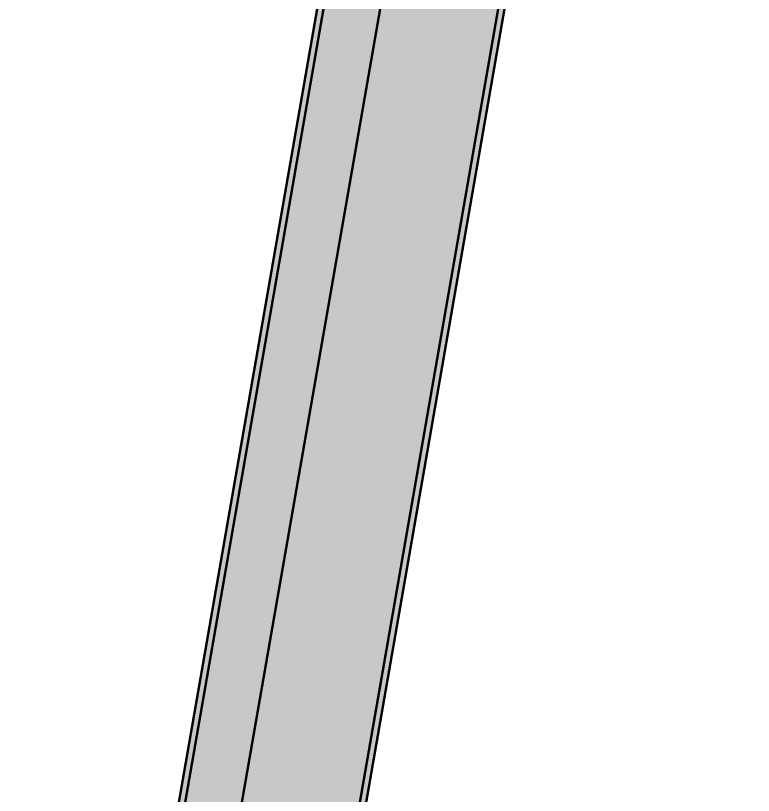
# Model space of a CAD drawing. Header units: metres. Extents: x -1161 to -1080, y 3 to 563.
# Drawn here: x -1141.791 to -1140.012, y 513.072 to 514.954 of the extents above; entities that cross this region are included whole.
import ezdxf

# ---------------------------------------------------------------- set-up
doc = ezdxf.new("R2010")
doc.units = ezdxf.units.M
doc.linetypes.add('JacobsDash', pattern=[0.0045, 0.003, -0.0015])
doc.layers.add('A-DETL', color=7, linetype='Continuous', lineweight=13)
doc.layers.add('A-WALL', color=7, linetype='Continuous', lineweight=50)

# ---------------------------------------------------------------- blocks, each defined once
blk = doc.blocks.new('North_Wall - North_Wall-6845343-DRG-2873171 - BARRIER LAYOUT')
at = {"layer": 'A-WALL', "linetype": 'JacobsDash', "lineweight": 18, "true_color": 0xc3c3c3}
for points in [[(200.8698, 1234.7091), (233.846, 1237.5942), (233.8421, 1237.6089), (200.8685, 1234.7241)], [(200.906, 1234.2957), (233.9395, 1237.1858), (233.9267, 1237.271), (233.9152, 1237.3306), (233.846, 1237.5942), (200.8698, 1234.7091), (200.9054, 1234.3027)], [(200.9073, 1234.2808), (233.9412, 1237.1709), (233.9395, 1237.1858), (200.906, 1234.2957), (200.9065, 1234.2901)]]:
    blk.add_hatch(color=9, dxfattribs=at).paths.add_polyline_path(points)
at = {"layer": 'A-WALL', "color": 252, "true_color": 0x888888}
for p, q in [((200.8685, 1234.7241), (233.8422, 1237.6089)), ((233.846, 1237.5942), (200.8698, 1234.7091)), ((200.906, 1234.2957), (233.9395, 1237.1858)), ((233.9412, 1237.1709), (200.9073, 1234.2808)), ((233.9412, 1237.1708), (200.9073, 1234.2807))]:
    blk.add_line(p, q, dxfattribs=at)

msp = doc.modelspace()

# ---------------------------------------------------------------- linework, layer by layer
at = {"layer": 'A-DETL', "color": 8, "lineweight": 50, "true_color": 0x808080}
msp.add_line((-1135.8232, 544.1752), (-1141.7909, 509.922), dxfattribs=at)

# ---------------------------------------------------------------- block references
at = {"layer": 'A-WALL', "color": 252, "true_color": 0x888888, "rotation": 75.11694444444437}
msp.add_blockref('North_Wall - North_Wall-6845343-DRG-2873171 - BARRIER LAYOUT', (0, 0), dxfattribs=at)

doc.saveas('drawing.dxf')
